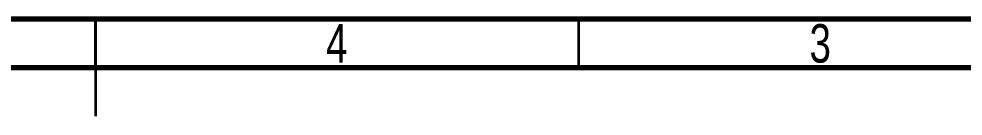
# Model space of a CAD drawing. Header units: millimetres. Extents: x 15 to 415, y 5 to 292.
# Drawn here: x 207.1 to 304.7, y 282 to 292 of the extents above; entities that cross this region are included whole.
import ezdxf

# ---------------------------------------------------------------- set-up
doc = ezdxf.new("R2010")
doc.units = ezdxf.units.MM
doc.styles.add('SLDTEXTSTYLE0', font='TXT', dxfattribs={"width": 0.75})

msp = doc.modelspace()

# ---------------------------------------------------------------- linework, layer by layer
at = {"color": 7, "linetype": 'Continuous', "lineweight": 70}
for p, q in [((15, 292), (415, 292)), ((20, 287), (410, 287))]:
    msp.add_line(p, q, dxfattribs=at)
at = {"color": 7, "linetype": 'Continuous', "lineweight": 35}
for p, q in [((215, 292), (215, 282)), ((215, 287), (215, 292)), ((265, 287), (265, 292))]:
    msp.add_line(p, q, dxfattribs=at)

# ---------------------------------------------------------------- texts
at = {"color": 7, "linetype": 'Continuous', "lineweight": 0, "char_height": 3.9687, "attachment_point": 2, "style": 'SLDTEXTSTYLE0'}
for s, insert in [('4', (239.96, 291.4716)), ('3', (289.96, 291.4716))]:
    msp.add_mtext(s, dxfattribs=dict(at, insert=insert))

doc.saveas('drawing.dxf')
